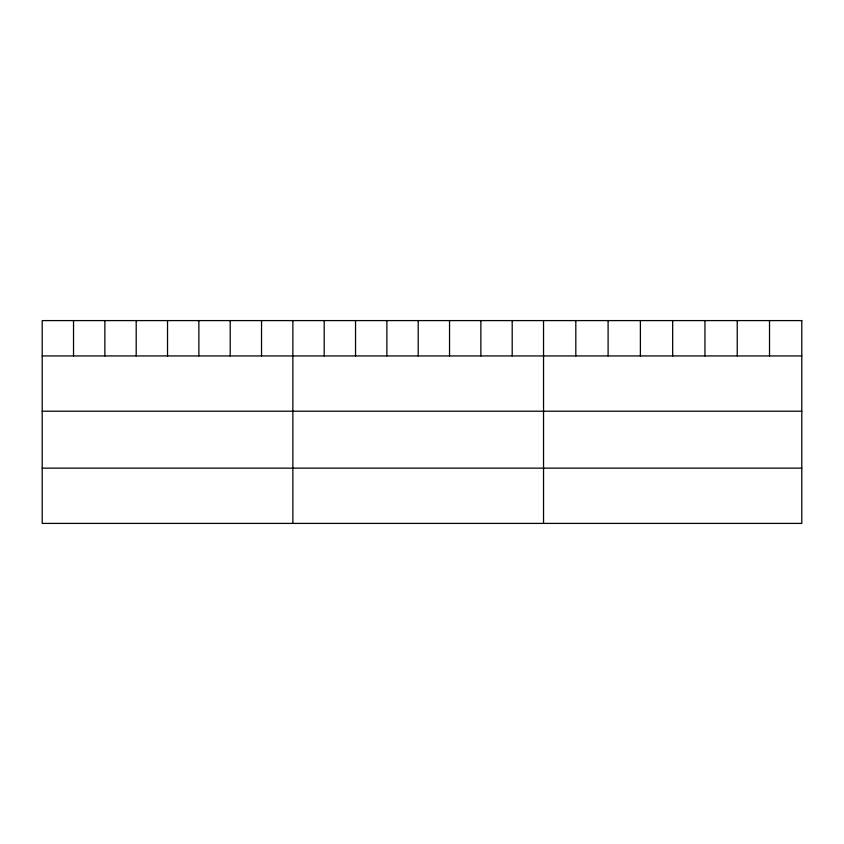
<?xml version="1.0" encoding="UTF-8"?>
<svg xmlns="http://www.w3.org/2000/svg" width="844" height="844" viewBox="0 0 844 844"><rect width="100%" height="100%" fill="white"/><g stroke="black" fill="none" stroke-linecap="round" stroke-linejoin="round"><path stroke-width="1.27" d="M42.2 355.936L801.8 355.936M42.2 411.207L801.8 411.207M42.2 468.146L801.8 468.146M769.517 320.593L769.517 355.936M737.234 320.593L737.234 355.936M704.951 320.593L704.951 355.936M672.668 320.593L672.668 355.936M640.385 320.593L640.385 355.936M608.102 320.593L608.102 355.936M575.819 320.593L575.819 355.936M543.536 320.593L543.536 523.407M512.202 320.593L512.202 355.936M480.869 320.593L480.869 355.936M449.536 320.593L449.536 355.936M418.202 320.593L418.202 355.936M386.868 320.593L386.868 355.936M355.535 320.593L355.535 355.936M324.202 320.593L324.202 355.936M292.868 320.593L292.868 523.407M261.534 320.593L261.534 355.936M230.201 320.593L230.201 355.936M198.867 320.593L198.867 355.936M167.534 320.593L167.534 355.936M136.2 320.593L136.2 355.936M104.867 320.593L104.867 355.936M73.534 320.593L73.534 355.936M801.8 320.593L42.2 320.593L42.2 523.407L801.8 523.407L801.8 320.593"/></g></svg>
